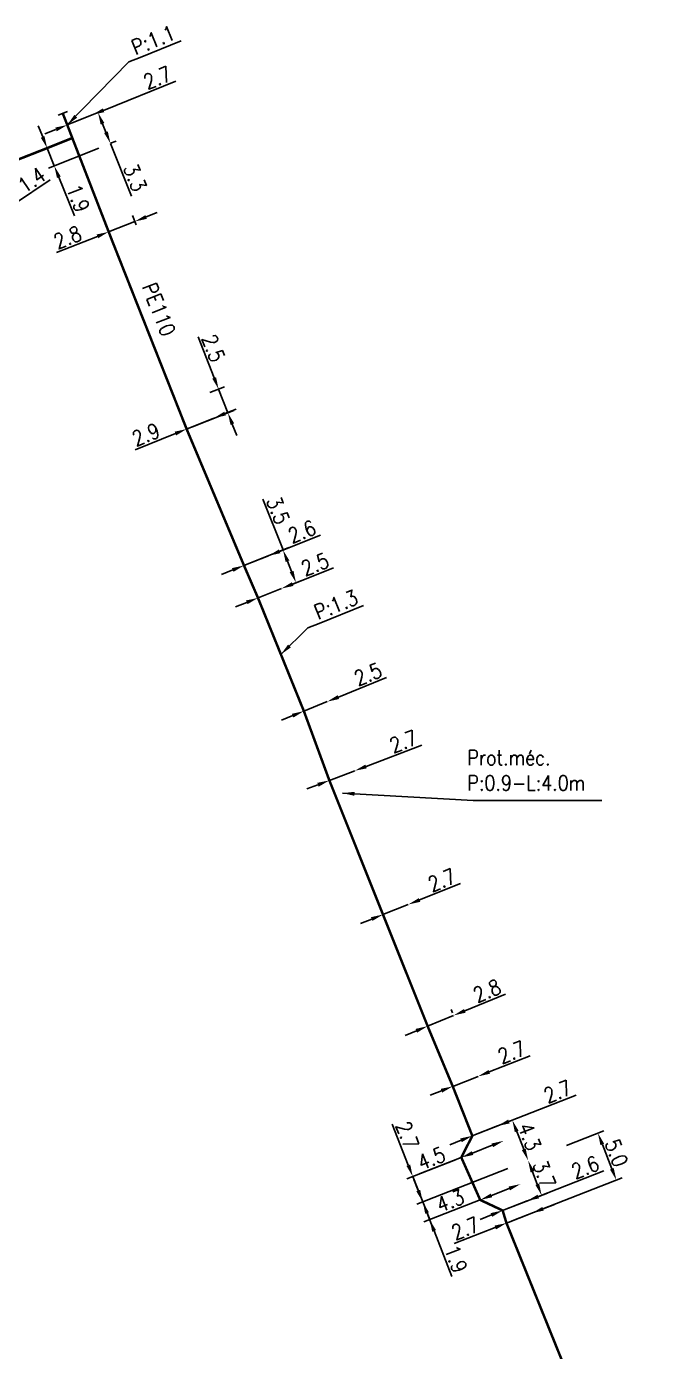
# Model space of a CAD drawing. Header units: millimetres. Extents: x 150994 to 152000, y 121010 to 122000.
# Drawn here: x 151856 to 151920, y 121366.3 to 121497.8 of the extents above; entities that cross this region are included whole.
import ezdxf
from ezdxf.enums import TextEntityAlignment as Align

# ---------------------------------------------------------------- set-up
doc = ezdxf.new("R2010")
doc.units = ezdxf.units.MM
doc.layers.get('0').update_dxf_attribs({"linetype": 'CONTINUOUS'})
for name, color, linetype in [('G_120', 4, 'CONTINUOUS'), ('G_340', 7, 'CONTINUOUS'), ('G_420', 7, 'CONTINUOUS')]:
    doc.layers.add(name, color=color, linetype=linetype)
doc.styles.add('G_ROMANS', font='ROMANS.SHX', dxfattribs={"width": 0.75})
doc.styles.get("Standard").update_dxf_attribs({"font": 'romans.shx', "width": 0.85})
doc.linetypes.add('G_TYPB_PE', pattern='A,5,-0.3,["o",Standard,S=1.5,R=0,X=0,Y=-0.5],-1.65', length=6.95)
doc.dimstyles.get("Standard").update_dxf_attribs({"dimtxt": 1.5, "dimasz": 1.2, "dimexe": 0.625, "dimexo": 0.625, "dimgap": 0.25, "dimtad": 1, "dimdec": 1, "dimzin": 0, "dimdsep": 46, "dimtxsty": 'Standard', "dimcen": -0.5, "dimadec": 0, "dimazin": 0, "dimtfac": 1, "dimtdec": 1, "dimtmove": 0, "dimatfit": 3, "dimfxl": 0, "dimtolj": 1, "dimtzin": 0, "dimarcsym": 0})

# ---------------------------------------------------------------- blocks, each defined once
blk = doc.blocks.new('G_340_07')
at = {"color": 0, "linetype": 'Continuous', "const_width": 0.25, "flags": 128}
blk.add_lwpolyline([(0, 0), (1.25, 0)], dxfattribs=at)
at = {"color": 0, "linetype": 'Continuous', "flags": 128}
blk.add_lwpolyline([(1.25, -0.5), (1.25, 0.5)], dxfattribs=at)
at = {"color": 0, "linetype": 'Continuous', "style": 'G_ROMANS', "width": 0.75, "flags": 3}
for tag, p in [('DEF_LEG', (0, -5)), ('DEF_COUP', (0, -7.5)), ('DEF_TYPE', (0, -10))]:
    blk.add_attdef(tag, text='', height=1.2, dxfattribs=at).set_placement(p, align=Align.MIDDLE)
blk = doc.blocks.new('*D47')
at = {"layer": 'G_120', "color": 0, "linetype": 'Continuous', "lineweight": -2, "transparency": 16777216}
for p, q in [((151874.61, 121462.89), (151873.02, 121466.95)), ((151874.19, 121461.43), (151875.63, 121462)), ((151875.97, 121459.42), (151875.05, 121461.77)), ((151872.46, 121458.04), (151876.56, 121459.65)), ((151876.41, 121458.3), (151876.85, 121457.18))]:
    blk.add_line(p, q, dxfattribs=at)
at = {"layer": 'G_120', "color": 0, "linetype": 'Continuous', "transparency": 16777216}
for points in [[(151874.8, 121462.96), (151874.43, 121462.81), (151875.05, 121461.77)], [(151876.6, 121458.37), (151876.23, 121458.23), (151875.97, 121459.42)]]:
    blk.add_solid(points, dxfattribs=at)
at = {"layer": 'G_120', "color": 0, "linetype": 'Continuous', "transparency": 16777216, "insert": (151874.53, 121465.84), "char_height": 1.5, "attachment_point": 5, "rotation": 291.4389}
blk.add_mtext('\\A1;2.5', dxfattribs=at)
blk = doc.blocks.new('*D48')
at = {"layer": 'G_120', "color": 0, "linetype": 'Continuous', "lineweight": -2, "transparency": 16777216}
for p, q in [((151881.44, 121445.81), (151879.44, 121450.84)), ((151878.15, 121444.5), (151882.02, 121446.04)), ((151882.29, 121443.67), (151881.88, 121444.69)), ((151881.86, 121442.21), (151883.31, 121442.79))]:
    blk.add_line(p, q, dxfattribs=at)
at = {"layer": 'G_120', "color": 0, "linetype": 'Continuous', "transparency": 16777216}
for points in [[(151882.07, 121444.77), (151881.7, 121444.62), (151881.44, 121445.81)], [(151882.48, 121443.74), (151882.1, 121443.6), (151882.73, 121442.56)]]:
    blk.add_solid(points, dxfattribs=at)
at = {"layer": 'G_120', "color": 0, "linetype": 'Continuous', "transparency": 16777216, "insert": (151880.95, 121449.74), "char_height": 1.5, "attachment_point": 5, "rotation": 291.6801}
blk.add_mtext('\\A1;3.5', dxfattribs=at)
blk = doc.blocks.new('*D51')
at = {"layer": 'G_120', "color": 0, "linetype": 'Continuous', "lineweight": -2, "transparency": 16777216}
for p, q in [((151900.8, 121387.89), (151904.77, 121389.45)), ((151905.32, 121386.34), (151904.63, 121388.11))]:
    blk.add_line(p, q, dxfattribs=at)
at = {"layer": 'G_120', "color": 0, "linetype": 'Continuous', "transparency": 16777216}
for points in [[(151904.81, 121388.18), (151904.44, 121388.03), (151904.19, 121389.22)], [(151905.51, 121386.41), (151905.13, 121386.26), (151905.76, 121385.22)]]:
    blk.add_solid(points, dxfattribs=at)
at = {"layer": 'G_120', "color": 0, "linetype": 'Continuous', "transparency": 16777216, "insert": (151905.9, 121387.59), "char_height": 1.5, "attachment_point": 5, "rotation": 291.4126}
blk.add_mtext('\\A1;4.3', dxfattribs=at)
blk = doc.blocks.new('*D52')
at = {"layer": 'G_120', "color": 0, "linetype": 'Continuous', "lineweight": -2, "transparency": 16777216}
for p, q in [((151906.19, 121384.1), (151906.67, 121382.87)), ((151903.82, 121380.48), (151907.68, 121381.98))]:
    blk.add_line(p, q, dxfattribs=at)
at = {"layer": 'G_120', "color": 0, "linetype": 'Continuous', "transparency": 16777216}
for points in [[(151906.38, 121384.17), (151906, 121384.03), (151905.76, 121385.22)], [(151906.85, 121382.94), (151906.48, 121382.8), (151907.1, 121381.75)]]:
    blk.add_solid(points, dxfattribs=at)
at = {"layer": 'G_120', "color": 0, "linetype": 'Continuous', "transparency": 16777216, "insert": (151907.36, 121383.85), "char_height": 1.5, "attachment_point": 5, "rotation": 291.1592}
blk.add_mtext('\\A1;3.7', dxfattribs=at)
blk = doc.blocks.new('*D53')
at = {"layer": 'G_120', "color": 0, "linetype": 'Continuous', "lineweight": -2, "transparency": 16777216}
for p, q in [((151909.56, 121386.71), (151913.26, 121388.16)), ((151913.12, 121386.82), (151914.07, 121384.4)), ((151904.19, 121379.24), (151915.09, 121383.51))]:
    blk.add_line(p, q, dxfattribs=at)
at = {"layer": 'G_120', "color": 0, "linetype": 'Continuous', "transparency": 16777216}
for points in [[(151913.3, 121386.89), (151912.93, 121386.74), (151912.68, 121387.94)], [(151914.25, 121384.47), (151913.88, 121384.32), (151914.51, 121383.28)]]:
    blk.add_solid(points, dxfattribs=at)
at = {"layer": 'G_120', "color": 0, "linetype": 'Continuous', "transparency": 16777216, "insert": (151914.52, 121385.97), "char_height": 1.5, "attachment_point": 5, "rotation": 291.4126}
blk.add_mtext('\\A1;5.0', dxfattribs=at)
blk = doc.blocks.new('*D54')
at = {"layer": 'G_120', "color": 0, "linetype": 'Continuous', "lineweight": -2, "transparency": 16777216}
for p, q in [((151894.86, 121382.24), (151894.42, 121383.35)), ((151903.74, 121384.43), (151894.72, 121380.89)), ((151895.3, 121381.12), (151895.99, 121379.35)), ((151900.42, 121381.09), (151895.41, 121379.12)), ((151896.43, 121378.23), (151898.2, 121373.72))]:
    blk.add_line(p, q, dxfattribs=at)
at = {"layer": 'G_120', "color": 0, "linetype": 'Continuous', "transparency": 16777216}
for points in [[(151895.05, 121382.31), (151894.67, 121382.16), (151895.3, 121381.12)], [(151896.62, 121378.31), (151896.24, 121378.16), (151895.99, 121379.35)]]:
    blk.add_solid(points, dxfattribs=at)
at = {"layer": 'G_120', "color": 0, "linetype": 'Continuous', "transparency": 16777216, "insert": (151898.59, 121375.45), "char_height": 1.5, "attachment_point": 5, "rotation": 291.4126}
blk.add_mtext('\\A1;1.9', dxfattribs=at)
blk = doc.blocks.new('*D55')
at = {"layer": 'G_120', "color": 0, "linetype": 'Continuous', "lineweight": -2, "transparency": 16777216}
for p, q in [((151893.87, 121384.75), (151892.27, 121388.84)), ((151898.55, 121385.29), (151893.73, 121383.4)), ((151895.3, 121381.12), (151894.31, 121383.63)), ((151903.74, 121384.43), (151894.72, 121380.89)), ((151895.74, 121380), (151896.17, 121378.88))]:
    blk.add_line(p, q, dxfattribs=at)
at = {"layer": 'G_120', "color": 0, "linetype": 'Continuous', "transparency": 16777216}
for points in [[(151894.06, 121384.82), (151893.69, 121384.68), (151894.31, 121383.63)], [(151895.92, 121380.07), (151895.55, 121379.93), (151895.3, 121381.12)]]:
    blk.add_solid(points, dxfattribs=at)
at = {"layer": 'G_120', "color": 0, "linetype": 'Continuous', "transparency": 16777216, "insert": (151893.78, 121387.73), "char_height": 1.5, "attachment_point": 5, "rotation": 291.4126}
blk.add_mtext('\\A1;2.7', dxfattribs=at)
blk = doc.blocks.new('*D56')
at = {"layer": 'G_120', "color": 0, "linetype": 'Continuous', "lineweight": -2, "transparency": 16777216}
for p, q in [((151857.6, 121486.8), (151857.15, 121487.91)), ((151858.04, 121485.69), (151858.75, 121483.92)), ((151863.18, 121485.7), (151858.17, 121483.69)), ((151859.2, 121482.81), (151860.74, 121478.98))]:
    blk.add_line(p, q, dxfattribs=at)
at = {"layer": 'G_120', "color": 0, "linetype": 'Continuous', "transparency": 16777216}
for points in [[(151857.78, 121486.87), (151857.41, 121486.73), (151858.04, 121485.69)], [(151859.39, 121482.88), (151859.02, 121482.73), (151858.75, 121483.92)]]:
    blk.add_solid(points, dxfattribs=at)
at = {"layer": 'G_120', "color": 0, "linetype": 'Continuous', "transparency": 16777216, "insert": (151861.12, 121480.71), "char_height": 1.5, "attachment_point": 5, "rotation": 291.8983}
blk.add_mtext('\\A1;1.9', dxfattribs=at)
blk = doc.blocks.new('*D57')
at = {"layer": 'G_340', "color": 0, "linetype": 'Continuous', "lineweight": -2, "transparency": 16777216}
for p, q in [((151860.62, 121488.23), (151863.67, 121489.45)), ((151863.54, 121488.11), (151863.87, 121487.27)), ((151864.32, 121486.16), (151866.42, 121480.93)), ((151864.34, 121486.17), (151864.9, 121486.39))]:
    blk.add_line(p, q, dxfattribs=at)
at = {"layer": 'G_340', "color": 0, "linetype": 'Continuous', "transparency": 16777216}
for points in [[(151863.72, 121488.18), (151863.35, 121488.03), (151863.09, 121489.22)], [(151864.06, 121487.35), (151863.69, 121487.2), (151864.32, 121486.16)]]:
    blk.add_solid(points, dxfattribs=at)
at = {"layer": 'G_340', "color": 0, "linetype": 'Continuous', "transparency": 16777216, "insert": (151866.76, 121482.77), "char_height": 1.5, "attachment_point": 5, "rotation": 291.8983}
blk.add_mtext('\\A1;3.3', dxfattribs=at)
blk = doc.blocks.new('*D58')
at = {"layer": 'G_120', "color": 0, "linetype": 'Continuous', "lineweight": -2, "transparency": 16777216}
for p, q in [((151850.25, 121482.23), (151853.01, 121478.17)), ((151851.78, 121482.49), (151854.18, 121478.96)), ((151854.82, 121480.16), (151858.33, 121482.55)), ((151852.66, 121478.69), (151853.82, 121479.48)), ((151851.67, 121478.01), (151850.68, 121477.34))]:
    blk.add_line(p, q, dxfattribs=at)
at = {"layer": 'G_120', "color": 0, "linetype": 'Continuous', "transparency": 16777216}
for points in [[(151854.7, 121480.32), (151854.93, 121479.99), (151853.82, 121479.48)], [(151851.56, 121478.18), (151851.78, 121477.85), (151852.66, 121478.69)]]:
    blk.add_solid(points, dxfattribs=at)
at = {"layer": 'G_120', "color": 0, "linetype": 'Continuous', "transparency": 16777216, "insert": (151856.51, 121482.52), "char_height": 1.5, "attachment_point": 5, "rotation": 34.2489}
blk.add_mtext('\\A1;1.4', dxfattribs=at)
blk = doc.blocks.new('*D90')
at = {"layer": 'G_340', "color": 0, "lineweight": -2, "transparency": 16777216}
for p, q in [((151863.64, 121489.44), (151870.82, 121492.33)), ((151860.04, 121487.99), (151862.52, 121488.99)), ((151858.92, 121487.55), (151857.81, 121487.1))]:
    blk.add_line(p, q, dxfattribs=at)
at = {"layer": 'G_340', "color": 0, "transparency": 16777216}
for points in [[(151863.56, 121489.63), (151863.71, 121489.26), (151862.52, 121488.99)], [(151858.85, 121487.73), (151859, 121487.36), (151860.04, 121487.99)]]:
    blk.add_solid(points, dxfattribs=at)
at = {"layer": 'G_340', "color": 0, "transparency": 16777216, "insert": (151868.98, 121492.67), "char_height": 1.5, "attachment_point": 5, "rotation": 21.8983}
blk.add_mtext('\\A1;2.7', dxfattribs=at)
blk = doc.blocks.new('*D91')
at = {"layer": 'G_120', "color": 0, "lineweight": -2, "transparency": 16777216}
for p, q in [((151867.86, 121478.86), (151868.97, 121479.3)), ((151864.28, 121477.03), (151863.91, 121477.96)), ((151866.74, 121478.41), (151864.14, 121477.38)), ((151866.88, 121478.07), (151866.51, 121478.99)), ((151863.03, 121476.93), (151858.97, 121475.32))]:
    blk.add_line(p, q, dxfattribs=at)
at = {"layer": 'G_120', "color": 0, "transparency": 16777216}
for points in [[(151867.79, 121479.04), (151867.93, 121478.67), (151866.74, 121478.41)], [(151862.95, 121477.12), (151863.1, 121476.75), (151864.14, 121477.38)]]:
    blk.add_solid(points, dxfattribs=at)
at = {"layer": 'G_120', "color": 0, "transparency": 16777216, "insert": (151860.07, 121476.83), "char_height": 1.5, "attachment_point": 5, "rotation": 21.6954}
blk.add_mtext('\\A1;2.8', dxfattribs=at)
blk = doc.blocks.new('*D92')
at = {"layer": 'G_120', "color": 0, "lineweight": -2, "transparency": 16777216}
for p, q in [((151875.68, 121459.34), (151876.8, 121459.79)), ((151874.57, 121458.89), (151871.88, 121457.81)), ((151870.77, 121457.36), (151866.77, 121455.75))]:
    blk.add_line(p, q, dxfattribs=at)
at = {"layer": 'G_120', "color": 0, "transparency": 16777216}
for points in [[(151875.61, 121459.53), (151875.76, 121459.16), (151874.57, 121458.89)], [(151870.69, 121457.55), (151870.84, 121457.18), (151871.88, 121457.81)]]:
    blk.add_solid(points, dxfattribs=at)
at = {"layer": 'G_120', "color": 0, "transparency": 16777216, "insert": (151867.84, 121457.26), "char_height": 1.5, "attachment_point": 5, "rotation": 21.9433}
blk.add_mtext('\\A1;2.9', dxfattribs=at)
blk = doc.blocks.new('*D93')
at = {"layer": 'G_120', "color": 0, "lineweight": -2, "transparency": 16777216}
for p, q in [((151882.4, 121442.42), (151886.46, 121444.04)), ((151878.96, 121441.05), (151881.28, 121441.98)), ((151877.84, 121440.61), (151876.73, 121440.17))]:
    blk.add_line(p, q, dxfattribs=at)
at = {"layer": 'G_120', "color": 0, "transparency": 16777216}
for points in [[(151882.32, 121442.61), (151882.47, 121442.24), (151881.28, 121441.98)], [(151877.77, 121440.8), (151877.92, 121440.43), (151878.96, 121441.05)]]:
    blk.add_solid(points, dxfattribs=at)
at = {"layer": 'G_120', "color": 0, "transparency": 16777216, "insert": (151884.62, 121444.38), "char_height": 1.5, "attachment_point": 5, "rotation": 21.6801}
blk.add_mtext('\\A1;2.5', dxfattribs=at)
blk = doc.blocks.new('*D94')
at = {"layer": 'G_120', "color": 0, "lineweight": -2, "transparency": 16777216}
for p, q in [((151881.1, 121445.67), (151885.17, 121447.29)), ((151877.57, 121444.27), (151879.99, 121445.23)), ((151876.46, 121443.83), (151875.34, 121443.38))]:
    blk.add_line(p, q, dxfattribs=at)
at = {"layer": 'G_120', "color": 0, "transparency": 16777216}
for points in [[(151881.03, 121445.86), (151881.18, 121445.49), (151879.99, 121445.23)], [(151876.38, 121444.01), (151876.53, 121443.64), (151877.57, 121444.27)]]:
    blk.add_solid(points, dxfattribs=at)
at = {"layer": 'G_120', "color": 0, "transparency": 16777216, "insert": (151883.32, 121447.63), "char_height": 1.5, "attachment_point": 5, "rotation": 21.6801}
blk.add_mtext('\\A1;2.6', dxfattribs=at)
blk = doc.blocks.new('*D95')
at = {"layer": 'G_120', "color": 0, "lineweight": -2, "transparency": 16777216}
for p, q in [((151886.94, 121431.21), (151891.72, 121433.15)), ((151883.51, 121429.82), (151885.83, 121430.76)), ((151882.4, 121429.37), (151881.29, 121428.92))]:
    blk.add_line(p, q, dxfattribs=at)
at = {"layer": 'G_120', "color": 0, "transparency": 16777216}
for points in [[(151886.86, 121431.4), (151887.01, 121431.02), (151885.83, 121430.76)], [(151882.32, 121429.55), (151882.47, 121429.18), (151883.51, 121429.82)]]:
    blk.add_solid(points, dxfattribs=at)
at = {"layer": 'G_120', "color": 0, "transparency": 16777216, "insert": (151889.87, 121433.48), "char_height": 1.5, "attachment_point": 5, "rotation": 22.1006}
blk.add_mtext('\\A1;2.5', dxfattribs=at)
blk = doc.blocks.new('*D96')
at = {"layer": 'G_120', "color": 0, "lineweight": -2, "transparency": 16777216}
for p, q in [((151889.68, 121424.32), (151895.22, 121426.43)), ((151886.04, 121422.94), (151888.56, 121423.9)), ((151884.91, 121422.51), (151883.79, 121422.09))]:
    blk.add_line(p, q, dxfattribs=at)
at = {"layer": 'G_120', "color": 0, "transparency": 16777216}
for points in [[(151889.61, 121424.51), (151889.75, 121424.14), (151888.56, 121423.9)], [(151884.84, 121422.7), (151884.98, 121422.32), (151886.04, 121422.94)]]:
    blk.add_solid(points, dxfattribs=at)
at = {"layer": 'G_120', "color": 0, "transparency": 16777216, "insert": (151893.39, 121426.8), "char_height": 1.5, "attachment_point": 5, "rotation": 20.8169}
blk.add_mtext('\\A1;2.7', dxfattribs=at)
blk = doc.blocks.new('*D97')
at = {"layer": 'G_120', "color": 0, "lineweight": -2, "transparency": 16777216}
for p, q in [((151894.98, 121411.08), (151899.04, 121412.7)), ((151891.36, 121409.63), (151893.87, 121410.63)), ((151890.25, 121409.18), (151889.13, 121408.74))]:
    blk.add_line(p, q, dxfattribs=at)
at = {"layer": 'G_120', "color": 0, "transparency": 16777216}
for points in [[(151894.91, 121411.26), (151895.06, 121410.89), (151893.87, 121410.63)], [(151890.17, 121409.37), (151890.32, 121409), (151891.36, 121409.63)]]:
    blk.add_solid(points, dxfattribs=at)
at = {"layer": 'G_120', "color": 0, "transparency": 16777216, "insert": (151897.2, 121413.04), "char_height": 1.5, "attachment_point": 5, "rotation": 21.8105}
blk.add_mtext('\\A1;2.7', dxfattribs=at)
blk = doc.blocks.new('*D98')
at = {"layer": 'G_120', "color": 0, "lineweight": -2, "transparency": 16777216}
for p, q in [((151899.48, 121400.07), (151903.52, 121401.74)), ((151895.68, 121398.8), (151895.54, 121399.13)), ((151895.78, 121398.55), (151898.37, 121399.62)), ((151898.27, 121399.87), (151898.13, 121400.2)), ((151894.67, 121398.1), (151893.56, 121397.64))]:
    blk.add_line(p, q, dxfattribs=at)
at = {"layer": 'G_120', "color": 0, "transparency": 16777216}
for points in [[(151899.4, 121400.26), (151899.56, 121399.89), (151898.37, 121399.62)], [(151894.59, 121398.28), (151894.75, 121397.91), (151895.78, 121398.55)]]:
    blk.add_solid(points, dxfattribs=at)
at = {"layer": 'G_120', "color": 0, "transparency": 16777216, "insert": (151901.68, 121402.06), "char_height": 1.5, "attachment_point": 5, "rotation": 22.3373}
blk.add_mtext('\\A1;2.8', dxfattribs=at)
blk = doc.blocks.new('*D99')
at = {"layer": 'G_120', "color": 0, "lineweight": -2, "transparency": 16777216}
for p, q in [((151901.9, 121394.01), (151905.97, 121395.61)), ((151898.28, 121392.58), (151900.79, 121393.57)), ((151897.16, 121392.14), (151896.04, 121391.7))]:
    blk.add_line(p, q, dxfattribs=at)
at = {"layer": 'G_120', "color": 0, "transparency": 16777216}
for points in [[(151901.83, 121394.2), (151901.98, 121393.83), (151900.79, 121393.57)], [(151897.09, 121392.33), (151897.23, 121391.96), (151898.28, 121392.58)]]:
    blk.add_solid(points, dxfattribs=at)
at = {"layer": 'G_120', "color": 0, "transparency": 16777216, "insert": (151904.13, 121395.96), "char_height": 1.5, "attachment_point": 5, "rotation": 21.4985}
blk.add_mtext('\\A1;2.7', dxfattribs=at)
blk = doc.blocks.new('*D100')
at = {"layer": 'G_120', "color": 0, "lineweight": -2, "transparency": 16777216}
for p, q in [((151903.85, 121389.09), (151910.53, 121391.71)), ((151900.22, 121387.67), (151902.73, 121388.65)), ((151899.1, 121387.23), (151897.98, 121386.79))]:
    blk.add_line(p, q, dxfattribs=at)
at = {"layer": 'G_120', "color": 0, "transparency": 16777216}
for points in [[(151903.78, 121389.28), (151903.92, 121388.9), (151902.73, 121388.65)], [(151899.03, 121387.41), (151899.17, 121387.04), (151900.22, 121387.67)]]:
    blk.add_solid(points, dxfattribs=at)
at = {"layer": 'G_120', "color": 0, "transparency": 16777216, "insert": (151908.69, 121392.06), "char_height": 1.5, "attachment_point": 5, "rotation": 21.4126}
blk.add_mtext('\\A1;2.7', dxfattribs=at)
blk = doc.blocks.new('*D101')
at = {"layer": 'G_120', "color": 0, "lineweight": -2, "transparency": 16777216}
for p, q in [((151902.2, 121386.73), (151900.25, 121385.96)), ((151899.13, 121385.52), (151895.06, 121383.93))]:
    blk.add_line(p, q, dxfattribs=at)
at = {"layer": 'G_120', "color": 0, "transparency": 16777216}
for points in [[(151902.13, 121386.91), (151902.28, 121386.54), (151903.32, 121387.17)], [(151900.18, 121386.15), (151900.32, 121385.77), (151899.13, 121385.52)]]:
    blk.add_solid(points, dxfattribs=at)
at = {"layer": 'G_120', "color": 0, "transparency": 16777216, "insert": (151896.17, 121385.44), "char_height": 1.5, "attachment_point": 5, "rotation": 21.4126}
blk.add_mtext('\\A1;4.5', dxfattribs=at)
blk = doc.blocks.new('*D102')
at = {"layer": 'G_120', "color": 0, "lineweight": -2, "transparency": 16777216}
for p, q in [((151903.89, 121382.45), (151902.12, 121381.75)), ((151901, 121381.31), (151896.93, 121379.72))]:
    blk.add_line(p, q, dxfattribs=at)
at = {"layer": 'G_120', "color": 0, "transparency": 16777216}
for points in [[(151902.05, 121381.94), (151902.19, 121381.57), (151901, 121381.31)], [(151903.81, 121382.63), (151903.96, 121382.26), (151905, 121382.88)]]:
    blk.add_solid(points, dxfattribs=at)
at = {"layer": 'G_120', "color": 0, "transparency": 16777216, "insert": (151898.04, 121381.23), "char_height": 1.5, "attachment_point": 5, "rotation": 21.4126}
blk.add_mtext('\\A1;4.3', dxfattribs=at)
blk = doc.blocks.new('*D103')
at = {"layer": 'G_120', "color": 0, "lineweight": -2, "transparency": 16777216}
for p, q in [((151906.77, 121381.64), (151913.26, 121384.19)), ((151903.23, 121380.26), (151905.65, 121381.21)), ((151902.12, 121379.82), (151901, 121379.38))]:
    blk.add_line(p, q, dxfattribs=at)
at = {"layer": 'G_120', "color": 0, "transparency": 16777216}
for points in [[(151906.7, 121381.83), (151906.84, 121381.46), (151905.65, 121381.21)], [(151902.04, 121380), (151902.19, 121379.63), (151903.23, 121380.26)]]:
    blk.add_solid(points, dxfattribs=at)
at = {"layer": 'G_120', "color": 0, "transparency": 16777216, "insert": (151911.42, 121384.54), "char_height": 1.5, "attachment_point": 5, "rotation": 21.4126}
blk.add_mtext('\\A1;2.6', dxfattribs=at)
blk = doc.blocks.new('*D104')
at = {"layer": 'G_120', "color": 0, "lineweight": -2, "transparency": 16777216}
for p, q in [((151907.24, 121380.43), (151908.36, 121380.87)), ((151906.12, 121379.99), (151903.61, 121379.01)), ((151902.49, 121378.57), (151898.42, 121376.97))]:
    blk.add_line(p, q, dxfattribs=at)
at = {"layer": 'G_120', "color": 0, "transparency": 16777216}
for points in [[(151907.17, 121380.62), (151907.31, 121380.25), (151906.12, 121379.99)], [(151902.42, 121378.76), (151902.57, 121378.38), (151903.61, 121379.01)]]:
    blk.add_solid(points, dxfattribs=at)
at = {"layer": 'G_120', "color": 0, "transparency": 16777216, "insert": (151899.53, 121378.48), "char_height": 1.5, "attachment_point": 5, "rotation": 21.4126}
blk.add_mtext('\\A1;2.7', dxfattribs=at)

msp = doc.modelspace()

# ---------------------------------------------------------------- linework, layer by layer
at = {"layer": 'G_120', "linetype": 'G_TYPB_PE', "ltscale": 0.5, "const_width": 0.25}
for points in [[(151919.85, 121338.77), (151903.61, 121379.01), (151903.23, 121380.26), (151901, 121381.31), (151899.13, 121385.52), (151900.22, 121387.67), (151898.28, 121392.58), (151895.92, 121398.23), (151891.36, 121409.63), (151886.04, 121422.94), (151883.51, 121429.82), (151878.96, 121441.05), (151877.57, 121444.27), (151871.88, 121457.81), (151864.51, 121476.45), (151860.54, 121486.69), (151860.04, 121487.99)], [(151705.02, 121384.28), (151726.16, 121398.4), (151751.28, 121415.38), (151790.02, 121440.91), (151803.14, 121449.67), (151804.44, 121449.19), (151809.64, 121452.68), (151809.74, 121453.95), (151810.96, 121454.77), (151811.81, 121455.46), (151850.8, 121481.43), (151851.03, 121481.6), (151851.43, 121483), (151853.92, 121484.07), (151858.04, 121485.69), (151860.54, 121486.69)]]:
    msp.add_lwpolyline(points, dxfattribs=at)

# ---------------------------------------------------------------- block references
at = {"layer": 'G_340', "rotation": 111.2370645204012}
msp.add_blockref('G_340_07', (151860.04, 121487.99), dxfattribs=at)

# ---------------------------------------------------------------- texts
at = {"layer": 'G_120', "linetype": 'Continuous', "width": 0.85}
msp.add_text('PE110', height=1.5, rotation=291.5801, dxfattribs=at).set_placement((151867.42, 121471.95))
at = {"layer": 'G_120', "linetype": 'Continuous', "insert": (151884.37, 121440.24), "char_height": 1.5, "attachment_point": 1, "rotation": 22.1006}
msp.add_mtext('\\A1;P:1.3', dxfattribs=at)
at = {"layer": 'G_340', "linetype": 'Continuous', "insert": (151866.24, 121496.29), "char_height": 1.5, "attachment_point": 1, "rotation": 21.8983}
msp.add_mtext('\\A1;P:1.1', dxfattribs=at)
at = {"layer": 'G_420', "linetype": 'Continuous', "insert": (151899.73, 121425.94), "char_height": 1.5, "attachment_point": 1}
msp.add_mtext('\\A1;Prot.méc.\\PP:0.9-L:4.0m', dxfattribs=at)

# ---------------------------------------------------------------- dimensions: what is measured, and where the dimension line sits
at = {"layer": 'G_120', "linetype": 'Continuous'}
for base, p1, p2, angle, picture, middle in [((151858.04, 121485.69), (151863.76, 121485.93), (151858.04, 121485.69), 291.8983, '*D56', (151860.19, 121480.34)), ((151853.82, 121479.48), (151849.9, 121482.75), (151851.43, 121483), 34.2489, '*D58', (151857.07, 121481.69)), ((151875.97, 121459.42), (151873.61, 121461.2), (151871.88, 121457.81), 291.4389, '*D47', (151873.6, 121465.48)), ((151881.44, 121445.81), (151881.28, 121441.98), (151877.57, 121444.27), 291.6801, '*D48', (151880.02, 121449.37)), ((151894.31, 121383.63), (151904.32, 121384.66), (151899.13, 121385.52), 111.4126, '*D55', (151892.85, 121387.36)), ((151904.19, 121389.22), (151905.76, 121385.22), (151900.22, 121387.67), 291.4126, '*D51', (151904.97, 121387.22)), ((151914.51, 121383.28), (151908.97, 121386.48), (151903.61, 121379.01), 291.4126, '*D53', (151913.59, 121385.61)), ((151895.99, 121379.35), (151904.32, 121384.66), (151901, 121381.31), 291.4126, '*D54', (151897.66, 121375.09)), ((151907.1, 121381.75), (151905.76, 121385.22), (151903.23, 121380.26), 291.1592, '*D52', (151906.43, 121383.49))]:
    dim = msp.add_linear_dim(base=base, p1=p1, p2=p2, angle=angle, dimstyle='Standard', dxfattribs=at)
    dim.commit()
    dim.dimension.update_dxf_attribs({"geometry": picture, "text_midpoint": middle, "dimtype": 160})
at = {"layer": 'G_120'}
for base, p1, p2, angle, picture, middle in [((151864.14, 121477.38), (151867.11, 121477.49), (151864.51, 121476.45), 21.6954, '*D91', (151860.44, 121475.9)), ((151871.88, 121457.81), (151874.57, 121458.89), (151871.88, 121457.81), 21.9433, '*D92', (151868.21, 121456.33)), ((151877.57, 121444.27), (151879.99, 121445.23), (151877.57, 121444.27), 21.6801, '*D94', (151883.69, 121446.7)), ((151878.96, 121441.05), (151881.28, 121441.98), (151878.96, 121441.05), 21.6801, '*D93', (151884.99, 121443.45)), ((151883.51, 121429.82), (151885.83, 121430.76), (151883.51, 121429.82), 22.1006, '*D95', (151890.25, 121432.55)), ((151886.04, 121422.94), (151888.56, 121423.9), (151886.04, 121422.94), 20.8169, '*D96', (151893.74, 121425.87)), ((151891.36, 121409.63), (151893.87, 121410.63), (151891.36, 121409.63), 21.8105, '*D97', (151897.57, 121412.11)), ((151895.78, 121398.55), (151898.51, 121399.29), (151895.92, 121398.23), 22.3373, '*D98', (151902.06, 121401.13)), ((151898.28, 121392.58), (151900.79, 121393.57), (151898.28, 121392.58), 21.4985, '*D99', (151904.5, 121395.03)), ((151900.22, 121387.67), (151902.73, 121388.65), (151900.22, 121387.67), 21.4126, '*D100', (151909.06, 121391.13)), ((151899.13, 121385.52), (151903.32, 121387.17), (151899.13, 121385.52), 21.4126, '*D101', (151896.54, 121384.51)), ((151903.23, 121380.26), (151905.65, 121381.21), (151903.23, 121380.26), 21.4126, '*D103', (151911.79, 121383.61)), ((151901, 121381.31), (151905, 121382.88), (151901, 121381.31), 21.4126, '*D102', (151898.41, 121380.3)), ((151903.61, 121379.01), (151906.12, 121379.99), (151903.61, 121379.01), 21.4126, '*D104', (151899.9, 121377.55))]:
    dim = msp.add_linear_dim(base=base, p1=p1, p2=p2, angle=angle, dimstyle='Standard', dxfattribs=at)
    dim.commit()
    dim.dimension.update_dxf_attribs({"geometry": picture, "text_midpoint": middle, "dimtype": 160})
at = {"layer": 'G_340'}
dim = msp.add_linear_dim(base=(151860.04, 121487.99), p1=(151862.52, 121488.99), p2=(151860.04, 121487.99), angle=21.8983, dimstyle='Standard', dxfattribs=at)
dim.commit()
dim.dimension.update_dxf_attribs({"geometry": '*D90', "text_midpoint": (151869.35, 121491.74), "dimtype": 160})
at = {"layer": 'G_340', "linetype": 'Continuous'}
dim = msp.add_linear_dim(base=(151863.09, 121489.22), p1=(151863.76, 121485.93), p2=(151860.04, 121487.99), angle=291.8983, dimstyle='Standard', dxfattribs=at)
dim.commit()
dim.dimension.update_dxf_attribs({"geometry": '*D57', "text_midpoint": (151865.83, 121482.4), "dimtype": 160})

# ---------------------------------------------------------------- leaders
at = {"layer": 'G_120', "linetype": 'Continuous', "annotation_type": 0, "has_hookline": 1, "hookline_direction": 0, "text_width": 4.49, "horizontal_direction": (0.926525, 0.376234, 0)}
msp.add_leader([(151881.23, 121435.44), (151883.9, 121438.08), (151885.02, 121438.53)], dimstyle='Standard', override={"dimgap": 0.25, "dimtad": 1}, dxfattribs=at)
at = {"layer": 'G_340', "linetype": 'Continuous', "annotation_type": 0, "has_hookline": 1, "hookline_direction": 0, "text_width": 4.13, "horizontal_direction": (0.927847, 0.37296, 0)}
msp.add_leader([(151860.04, 121487.99), (151866.15, 121494.24), (151867.26, 121494.69)], dimstyle='Standard', override={"dimgap": 0.25, "dimtad": 1}, dxfattribs=at)
at = {"layer": 'G_420', "linetype": 'Continuous', "annotation_type": 0, "has_hookline": 1, "hookline_direction": 0, "text_width": 12.51}
msp.add_leader([(151887.34, 121421.68), (151900.3, 121420.94)], dimstyle='Standard', override={"dimgap": 0.25, "dimtad": 1}, dxfattribs=at)

doc.saveas('drawing.dxf')
